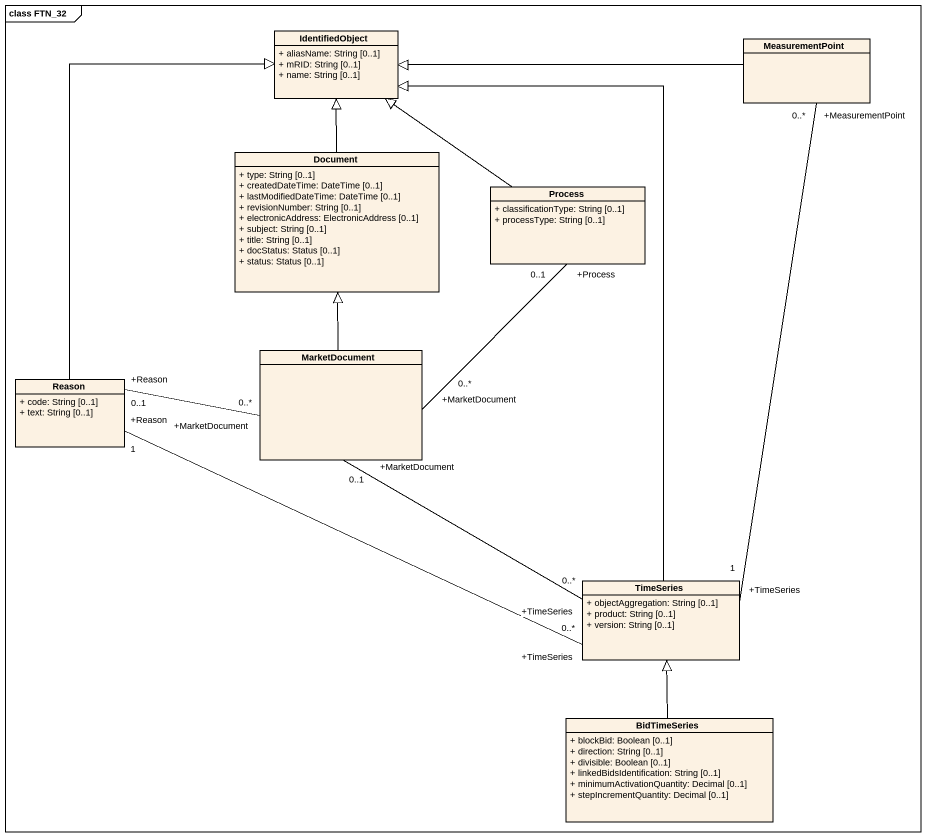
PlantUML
@startuml
mainframe class FTN_32
hide circle
hide empty members
skinparam classAttributeIconSize 0
class IdentifiedObject {
  + aliasName: String [0..1]
  + mRID: String [0..1]
  + name: String [0..1]
}
class MeasurementPoint #FCF2E3
class Document {
  + type: String [0..1]
  + createdDateTime: DateTime [0..1]
  + lastModifiedDateTime: DateTime [0..1]
  + revisionNumber: String [0..1]
  + electronicAddress: ElectronicAddress [0..1]
  + subject: String [0..1]
  + title: String [0..1]
  + docStatus: Status [0..1]
  + status: Status [0..1]
}
class "Process" as Process_ #FCF2E3 {
  + classificationType: String [0..1]
  + processType: String [0..1]
}
class MarketDocument
class Reason {
  + code: String [0..1]
  + text: String [0..1]
}
class TimeSeries {
  + objectAggregation: String [0..1]
  + product: String [0..1]
  + version: String [0..1]
}
class BidTimeSeries #FCF2E3 {
  + blockBid: Boolean [0..1]
  + direction: String [0..1]
  + divisible: Boolean [0..1]
  + linkedBidsIdentification: String [0..1]
  + minimumActivationQuantity: Decimal [0..1]
  + stepIncrementQuantity: Decimal [0..1]
}
MeasurementPoint -left-|> IdentifiedObject
Document -up-|> IdentifiedObject
Process_ -up-|> IdentifiedObject
Process_ "+Process\n0..1" -- "+MarketDocument\n0..*" MarketDocument
MarketDocument -up-|> Document
Reason -up-|> IdentifiedObject
Reason "+Reason\n0..1" -right- "+MarketDocument\n0..*" MarketDocument
TimeSeries -up-|> IdentifiedObject
TimeSeries "+TimeSeries\n1" -up- "+MeasurementPoint\n0..*" MeasurementPoint
TimeSeries "+TimeSeries\n0..*" -up- "+MarketDocument\n0..1" MarketDocument
TimeSeries "+TimeSeries\n0..*" -left- "+Reason\n1" Reason
BidTimeSeries -up-|> TimeSeries
@enduml
